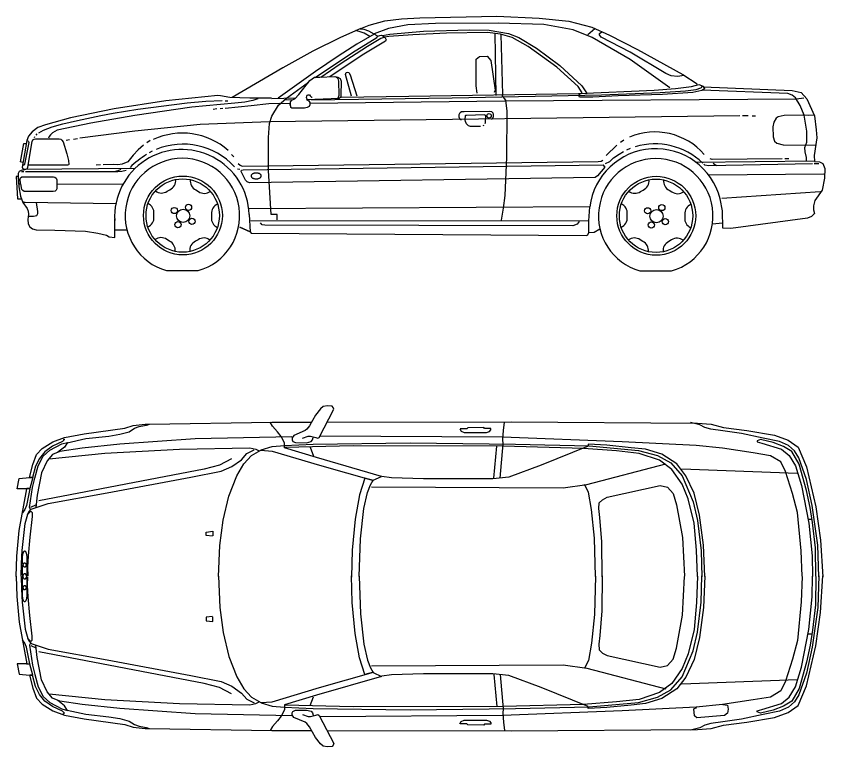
# Model space of a CAD drawing. Header units: millimetres. Extents: x 116290 to 180258, y 22146 to 121276.
# Drawn here: x 148917 to 153320, y 31571 to 35548 of the extents above; entities that cross this region are included whole.
import ezdxf

# ---------------------------------------------------------------- set-up
doc = ezdxf.new("R2010")
doc.units = ezdxf.units.MM

# ---------------------------------------------------------------- blocks, each defined once
blk = doc.blocks.new('A$C25803E90')
for p, q in [((1600.3, 1631.2), (1619.8, 1583.1)), ((2601.6, 1463.1), (2617.7, 1636.8)), ((3624.3, 1513.3), (4252.8, 1489.5)), ((79.3, 1304.2), (107.7, 1317)), ((4312.5, 1240), (4333.7, 1240)), ((4312.5, 615.9), (4333.7, 615.9)), ((79.3, 551.7), (107.7, 538.9)), ((2601.6, 392.8), (2617.7, 219)), ((3624.3, 342.5), (4252.8, 366.4)), ((1600.3, 224.7), (1619.8, 272.7))]:
    blk.add_line(p, q)
for points in [[(1558.2, 1679.7), (1590.1, 1691), (1603, 1690.6), (1632, 1683), (1642.5, 1680.1), (1650.2, 1684.6), (1728.8, 1838.1), (1726.4, 1847.4), (1721.2, 1853.9), (1695.4, 1855.9), (1672, 1852.2), (1656.2, 1840.2), (1630, 1805.1), (1597.8, 1747.4), (1583.3, 1728.5), (1574.4, 1722.1), (1511.1, 1695.5), (1503.4, 1682.2), (1503.4, 1671.3), (1506.6, 1662.8), (1520.7, 1657.2), (1580.4, 1655.6), (1606.2, 1662), (1614.3, 1671.7), (1617.5, 1684.2)], [(0, 927.5), (3.6, 1038.2), (17.1, 1176.9), (58.9, 1404.9), (5, 1404.9), (16.3, 1460.9), (73.4, 1466.5), (90.3, 1537.1), (110.4, 1590.9), (141.8, 1623.4), (199, 1660.4), (264, 1683.9), (369.4, 1703), (591.7, 1734.4), (637.7, 1748.9), (702.7, 1755.7), (725.1, 1755.7), (1392.8, 1766.9), (1608.8, 1767.1)], [(1867.9, 926.5), (1874.6, 1132.3), (1893.6, 1296.7), (1912.6, 1384), (1929.4, 1425.3), (1944, 1451.1), (1989.8, 1472.3), (1636.2, 1575.2), (1461.2, 1628), (1461.2, 1639.4), (1461.9, 1654.6), (1443.7, 1688.9), (1422.3, 1714.7), (1395.7, 1745.9), (1382.8, 1767.2)], [(1692.5, 1767.3), (2694.8, 1768.6), (3709.2, 1761.6), (3783.5, 1757), (3850.9, 1738.4), (3978.6, 1722.2), (4129.6, 1696.6), (4204, 1668.8), (4257.4, 1631.6), (4303.8, 1524.8), (4354.4, 1306.6), (4379.9, 1125.5), (4391.5, 925.9)], [(2634.7, 1463.1), (2652.5, 1649.6), (2649.1, 1673.3), (2654.2, 1721.6), (2658.4, 1766.5)], [(4370, 925.3), (4365.4, 1097.8), (4335.2, 1314.1), (4303.4, 1454.8), (4261, 1572.8), (4238.3, 1610.6), (4205, 1640.9), (4156.6, 1662.1), (4067.3, 1680.2), (3949.2, 1705.9), (3847.8, 1719.6), (3782.7, 1728.6), (3749.4, 1737.7), (3722.2, 1752.8), (3672.2, 1764.9)], [(278.4, 1655.6), (379.6, 1678.5), (503.8, 1691.8), (565.1, 1702.2), (614.6, 1715.5), (644.2, 1734.7), (670, 1744.3), (718.8, 1752.4)], [(2416.7, 1730.9), (2423.5, 1718.8), (2439.9, 1711.6), (2465.6, 1710.6), (2561.6, 1710.9), (2576.6, 1715.6), (2585.5, 1725.5), (2585.5, 1732.7), (2550.5, 1732.3), (2546.6, 1737.7), (2458.8, 1737), (2453.5, 1730.5), (2417.1, 1731.2)], [(255.5, 1676.9), (262.4, 1672.1), (252.6, 1661.3), (197.8, 1636.8), (156.7, 1606.5), (126.3, 1570.3), (105.8, 1528.3), (88.1, 1465.6), (73.5, 1466.6), (90.1, 1466.6), (74.4, 1406), (58.8, 1406), (74.4, 1405), (55.8, 1313), (48, 1292.5), (35.3, 1272.9)], [(1501.7, 1687.8), (974.4, 1677.1), (564.9, 1647.7), (358.8, 1626.3), (238.3, 1607.6), (198.7, 1591.8), (168.4, 1556.6), (138.1, 1492.1), (114.6, 1369.8), (106.7, 1303.3)], [(4279.2, 928.3), (4274.6, 1067.5), (4254.9, 1276.3), (4227.7, 1379.2), (4188.3, 1498.7), (4164.1, 1551.6), (4106.6, 1584.9), (4012.8, 1600), (3846.3, 1625.8), (3702.5, 1639.4), (3299.5, 1660.6), (2648.6, 1684.8), (1654.8, 1691.9)], [(78.4, 1292.5), (72.5, 1302.3), (88.1, 1411.8), (100.9, 1462.7), (119.5, 1529.2), (147.8, 1582.1), (184.1, 1615.3), (248.7, 1649.6), (279, 1657.4), (262.4, 1631.9), (226.1, 1603.6)], [(1334, 1615.8), (1394.2, 1634.8), (1460.4, 1639.4), (1618, 1647), (2145.1, 1655.4), (2719.7, 1646.7), (3120.5, 1637.8), (3389.1, 1613.8), (3492.8, 1586.4), (3564, 1545.7), (3627, 1474.6), (3686.5, 1334.2), (3710.1, 1231.9), (3729.8, 1067.6), (3733.7, 924.9)], [(3709.1, 926.8), (3705.2, 1069.8), (3690.9, 1216.6), (3659.7, 1349.2), (3627.2, 1429.8), (3570, 1510.4), (3503.7, 1559.7), (3393.1, 1597.4), (3269.6, 1611.7), (3088.9, 1624.7), (2651.3, 1636.4), (1834.4, 1639), (1463.8, 1629.9)], [(3750.4, 926.9), (3742.6, 1098.1), (3720.9, 1261.4), (3691.4, 1380.5), (3647.1, 1475.9), (3597.9, 1539.9), (3516.1, 1593), (3426.1, 1619.6), (3349.3, 1628.4), (3216.4, 1641.2), (3115, 1648.1), (3114, 1636.3), (2858.4, 1533.3), (2682.6, 1468.1), (2595.6, 1459), (2218.7, 1459), (2043.1, 1464.9), (1991.1, 1472)], [(4354.8, 928.3), (4353.3, 1082.7), (4336.7, 1220.3), (4323.1, 1302), (4303.4, 1395.8), (4264, 1538), (4223.2, 1607.6), (4177.8, 1634.8), (4121.7, 1656), (4052.1, 1672.7), (4035.5, 1665.1), (4035.5, 1660.6), (4059.7, 1653), (4167.2, 1619.7), (4209.5, 1586.4), (4244.3, 1528.9), (4276.1, 1423), (4317, 1217.3), (4333.7, 1038.8), (4336.7, 926.8)], [(61.7, 1262.2), (68.6, 1279.8), (81.3, 1293.5), (173.3, 1324.8), (495.3, 1382.5), (951.8, 1468.2), (1116.6, 1500.5), (1174.7, 1525.3), (1226.1, 1562.9), (1256.3, 1596.3), (1296.1, 1616.7)], [(178.8, 1567), (483.2, 1598.6), (889.6, 1619.7), (1272.3, 1626.8), (1304.2, 1619.9), (1322.3, 1611.3)], [(1102.4, 927.1), (1109.6, 1096.6), (1127.2, 1234.1), (1158.4, 1364.4), (1200.8, 1475.5), (1240, 1540.3), (1280.8, 1585.9), (1332.6, 1614.2), (1393.7, 1610.3), (1651.6, 1533.6), (1945, 1448.9), (1899.2, 1462.8), (1868.7, 1371.7), (1845.5, 1239.7), (1829.8, 1069.7), (1826.5, 924.3)], [(1172.3, 1567.2), (1107.7, 1532.8), (1023.7, 1511.3), (122.5, 1338.4)], [(1935.4, 1415.2), (2979.3, 1409.3), (3107.1, 1428.2), (3536.8, 1539.6)], [(3155.2, 926.8), (3148.7, 1136.1), (3133.1, 1292), (3116.2, 1385.6), (3095.4, 1427.2)], [(3191.6, 925.5), (3189, 1115.3), (3177.3, 1249.1), (3172.1, 1297.2), (3174.7, 1328.4), (3192.9, 1345.3), (3218.9, 1358.3), (3506.3, 1422), (3546.6, 1412.9), (3577.8, 1379.1), (3596, 1318), (3628.5, 1140), (3638.9, 928.1)], [(26.5, 928.6), (28.4, 998.1), (32.4, 1068.5), (49, 1215.2), (62.7, 1266.1), (80.3, 1282.7), (87.2, 1274.9), (87.2, 1253.4), (74.4, 1140.9), (64.7, 1040.1), (61.7, 978.5), (62.7, 930.6)], [(1069.6, 1147), (1035.2, 1151), (1034.4, 1169.3), (1070.4, 1174.1), (1070.4, 1147.8)], [(0, 928.4), (3.6, 817.7), (17.1, 679), (58.9, 451), (5, 451), (16.3, 395), (73.4, 389.4), (90.3, 318.8), (110.4, 265), (141.8, 232.5), (199, 195.5), (264, 172), (369.4, 152.9), (591.7, 121.5), (637.7, 107), (702.7, 100.2), (725.1, 100.2), (1392.8, 89), (1608.8, 88.7)], [(26.5, 927.3), (28.4, 857.8), (32.4, 787.4), (49, 640.7), (62.7, 589.8), (80.3, 573.2), (87.2, 581), (87.2, 602.5), (74.4, 715), (64.7, 815.8), (61.7, 877.4), (62.7, 925.3)], [(1102.4, 928.8), (1109.6, 759.3), (1127.2, 621.8), (1158.4, 491.5), (1200.8, 380.3), (1240, 315.6), (1280.8, 270), (1332.6, 241.6), (1393.7, 245.6), (1651.6, 322.3), (1945, 407), (1899.2, 393.1), (1868.7, 484.2), (1845.5, 616.2), (1829.8, 786.2), (1826.5, 931.6)], [(1334, 240.1), (1394.2, 221), (1460.4, 216.5), (1618, 208.9), (2145.1, 200.5), (2719.7, 209.2), (3120.5, 218.1), (3389.1, 242.1), (3492.8, 269.5), (3564, 310.1), (3627, 381.3), (3686.5, 521.7), (3710.1, 624), (3729.8, 788.3), (3733.7, 931)], [(1867.9, 929.4), (1874.6, 723.6), (1893.6, 559.2), (1912.6, 471.9), (1929.4, 430.5), (1944, 404.8), (1989.8, 383.6), (1636.2, 280.7), (1461.2, 227.9), (1461.2, 216.5), (1461.9, 201.3), (1443.7, 167), (1422.3, 141.2), (1395.7, 110), (1382.8, 88.7)], [(3709.1, 929.1), (3705.2, 786.1), (3690.9, 639.3), (3659.7, 506.7), (3627.2, 426.1), (3570, 345.5), (3503.7, 296.1), (3393.1, 258.4), (3269.6, 244.2), (3088.9, 231.2), (2651.3, 219.5), (1834.4, 216.9), (1463.8, 226)], [(4279.2, 927.5), (4274.6, 788.4), (4254.9, 579.6), (4227.7, 476.7), (4188.3, 357.2), (4164.1, 304.3), (4106.6, 271), (4012.8, 255.8), (3846.3, 230.1), (3702.5, 216.5), (3299.5, 195.3), (2648.6, 171.1), (1654.8, 164)], [(1692.5, 88.6), (2694.8, 87.3), (3709.2, 94.3), (3783.5, 98.9), (3850.9, 117.5), (3978.6, 133.7), (4129.6, 159.3), (4204, 187.1), (4257.4, 224.3), (4303.8, 331.1), (4354.4, 549.3), (4379.9, 730.4), (4391.5, 930)], [(3750.4, 929), (3742.6, 757.8), (3720.9, 594.5), (3691.4, 475.4), (3647.1, 380), (3597.9, 316), (3516.1, 262.9), (3426.1, 236.3), (3349.3, 227.4), (3216.4, 214.7), (3115, 207.8), (3114, 219.6), (2858.4, 322.6), (2682.6, 387.8), (2595.6, 396.8), (2218.7, 396.8), (2043.1, 391), (1991.1, 383.9)], [(3155.2, 929.1), (3148.7, 719.8), (3133.1, 563.9), (3116.2, 470.3), (3095.4, 428.7)], [(3191.6, 930.4), (3189, 740.6), (3177.3, 606.8), (3172.1, 558.7), (3174.7, 527.5), (3192.9, 510.6), (3218.9, 497.6), (3506.3, 433.9), (3546.6, 443), (3577.8, 476.8), (3596, 537.9), (3628.5, 715.9), (3638.9, 927.8)], [(4370, 930.6), (4365.4, 758.1), (4335.2, 541.8), (4303.4, 401.1), (4261, 283.1), (4238.3, 245.3), (4205, 215), (4156.6, 193.8), (4067.3, 175.7), (3949.2, 149.9), (3847.8, 136.3), (3782.7, 127.3), (3749.4, 118.2), (3722.2, 103), (3672.2, 90.9)], [(4354.8, 927.5), (4353.3, 773.2), (4336.7, 635.6), (4323.1, 553.9), (4303.4, 460.1), (4264, 317.9), (4223.2, 248.3), (4177.8, 221), (4121.7, 199.9), (4052.1, 183.2), (4035.5, 190.8), (4035.5, 195.3), (4059.7, 202.9), (4167.2, 236.2), (4209.5, 269.5), (4244.3, 326.9), (4276.1, 432.8), (4317, 638.6), (4333.7, 817.1), (4336.7, 929.1)], [(1069.6, 708.9), (1035.2, 704.9), (1034.4, 686.5), (1070.4, 681.7), (1070.4, 708.1)], [(255.5, 178.9), (262.4, 183.8), (252.6, 194.6), (197.8, 219.1), (156.7, 249.4), (126.3, 285.6), (105.8, 327.6), (88.1, 390.2), (73.5, 389.3), (90.1, 389.3), (74.4, 449.9), (58.8, 449.9), (74.4, 450.9), (55.8, 542.8), (48, 563.4), (35.3, 583)], [(61.7, 593.7), (68.6, 576.1), (81.3, 562.4), (173.3, 531.1), (495.3, 473.4), (951.8, 387.7), (1116.6, 355.4), (1174.7, 330.6), (1226.1, 292.9), (1256.3, 259.6), (1296.1, 239.1)], [(78.4, 563.4), (72.5, 553.6), (88.1, 444), (100.9, 393.2), (119.5, 326.7), (147.8, 273.8), (184.1, 240.6), (248.7, 206.3), (279, 198.5), (262.4, 223.9), (226.1, 252.3)], [(1501.7, 168), (974.4, 178.7), (564.9, 208.2), (358.8, 229.6), (238.3, 248.3), (198.7, 264.1), (168.4, 299.3), (138.1, 363.8), (114.6, 486.1), (106.7, 552.6)], [(1172.3, 288.6), (1107.7, 323.1), (1023.7, 344.6), (122.5, 517.5)], [(1935.4, 440.7), (2979.3, 446.6), (3107.1, 427.7), (3536.8, 316.3)], [(2634.7, 392.8), (2652.5, 206.3), (2649.1, 182.6), (2654.2, 134.3), (2658.4, 89.4)], [(178.8, 288.9), (483.2, 257.3), (889.6, 236.2), (1272.3, 229.1), (1304.2, 236), (1322.3, 244.6)], [(3848.6, 231.2), (3872.5, 226.5), (3877.3, 205.8), (3874.1, 183.5), (3856.6, 170.8), (3707, 158.1), (3694.3, 169.2), (3689.5, 207.4), (3705.4, 213.7)], [(278.4, 200.3), (379.6, 177.4), (503.8, 164.1), (565.1, 153.7), (614.6, 140.4), (644.2, 121.2), (670, 111.6), (718.8, 103.5)], [(1558.2, 176.2), (1590.1, 164.9), (1603, 165.3), (1632, 172.9), (1642.5, 175.8), (1650.2, 171.3), (1728.8, 17.7), (1726.4, 8.5), (1721.2, 2), (1695.4, 0), (1672, 3.6), (1656.2, 15.7), (1630, 50.8), (1597.8, 108.4), (1583.3, 127.4), (1574.4, 133.8), (1511.1, 160.4), (1503.4, 173.7), (1503.4, 184.6), (1506.6, 193.1), (1520.7, 198.7), (1580.4, 200.3), (1606.2, 193.9), (1614.3, 184.2), (1617.5, 171.7)], [(2416.7, 125), (2423.5, 137.1), (2439.9, 144.3), (2465.6, 145.3), (2561.6, 145), (2576.6, 140.3), (2585.5, 130.3), (2585.5, 123.2), (2550.5, 123.6), (2546.6, 118.2), (2458.8, 118.9), (2453.5, 125.4), (2417.1, 124.6)]]:
    blk.add_lwpolyline(points)
for points in [[(46.2, 1066.2, -0.157943), (48.6, 1065.4, -0.089863), (50.9, 1062.8, -0.04893), (53.1, 1058.7, -0.030507), (54.9, 1053.2, -0.021648), (56.5, 1046.5, -0.017064), (57.6, 1038.8, -0.014682), (58.3, 1030.5, -0.013651), (58.6, 1021.8, -0.013651), (58.4, 1013.2, -0.014682), (57.7, 1004.8, -0.017064), (56.6, 997.2, -0.021648), (55.1, 990.4, -0.030507), (53.3, 984.9, -0.04893), (51.2, 980.8, -0.089863), (48.9, 978.2, -0.157943), (46.5, 977.4, -0.157943), (44.1, 978.2, -0.089863), (41.8, 980.8, -0.04893), (39.7, 984.9, -0.030507), (37.9, 990.4, -0.021648), (36.3, 997.1, -0.017064), (35.2, 1004.8, -0.014682), (34.4, 1013.1, -0.013651), (34.2, 1021.8, -0.013651), (34.4, 1030.4, -0.014682), (35.1, 1038.8, -0.017064), (36.2, 1046.4, -0.021648), (37.7, 1053.2, -0.030507), (39.5, 1058.7, -0.04893), (41.6, 1062.8, -0.089863), (43.9, 1065.3, -0.157943)], [(46, 1001.5, -0.1542), (48.4, 1000.6, -0.089935), (50.8, 998.1, -0.049765), (53, 994, -0.031256), (55, 988.5, -0.022257), (56.6, 981.8, -0.017575), (57.8, 974.1, -0.015137), (58.6, 965.7, -0.014079), (58.9, 957, -0.014079), (58.7, 948.3, -0.015137), (58, 940, -0.017575), (56.9, 932.3, -0.022257), (55.4, 925.5, -0.031256), (53.5, 920, -0.049765), (51.3, 915.8, -0.089935), (49, 913.3, -0.1542), (46.5, 912.4, -0.1542), (44.1, 913.2, -0.089935), (41.7, 915.8, -0.049765), (39.5, 919.9, -0.031256), (37.5, 925.4, -0.022257), (35.9, 932.1, -0.017575), (34.7, 939.8, -0.015137), (33.9, 948.2, -0.014079), (33.6, 956.9, -0.014079), (33.8, 965.6, -0.015137), (34.5, 973.9, -0.017575), (35.6, 981.6, -0.022257), (37.1, 988.4, -0.031256), (39, 993.9, -0.049765), (41.2, 998.1, -0.089935), (43.5, 1000.6, -0.1542)], [(46, 854.4, -0.1542), (43.5, 855.3, -0.089935), (41.2, 857.8, -0.049765), (39, 861.9, -0.031256), (37.1, 867.5, -0.022257), (35.6, 874.3, -0.017575), (34.5, 882, -0.015137), (33.8, 890.3, -0.014079), (33.6, 899, -0.014079), (33.9, 907.7, -0.015137), (34.7, 916.1, -0.017575), (35.9, 923.7, -0.022257), (37.5, 930.5, -0.031256), (39.5, 936, -0.049765), (41.7, 940.1, -0.089935), (44.1, 942.6, -0.1542), (46.5, 943.5, -0.1542), (49, 942.6, -0.089935), (51.3, 940.1, -0.049765), (53.5, 935.9, -0.031256), (55.4, 930.4, -0.022257), (56.9, 923.6, -0.017575), (58, 915.9, -0.015137), (58.7, 907.5, -0.014079), (58.9, 898.9, -0.014079), (58.6, 890.2, -0.015137), (57.8, 881.8, -0.017575), (56.6, 874.1, -0.022257), (55, 867.4, -0.031256), (53, 861.9, -0.049765), (50.8, 857.7, -0.089935), (48.4, 855.2, -0.1542)], [(46.2, 789.7, -0.157943), (43.9, 790.5, -0.089863), (41.6, 793.1, -0.04893), (39.5, 797.2, -0.030507), (37.7, 802.7, -0.021648), (36.2, 809.4, -0.017064), (35.1, 817.1, -0.014682), (34.4, 825.5, -0.013651), (34.2, 834.1, -0.013651), (34.4, 842.8, -0.014682), (35.2, 851.1, -0.017064), (36.3, 858.8, -0.021648), (37.9, 865.5, -0.030507), (39.7, 871, -0.04893), (41.8, 875.1, -0.089863), (44.1, 877.6, -0.157943), (46.5, 878.5, -0.157943), (48.9, 877.6, -0.089863), (51.2, 875.1, -0.04893), (53.3, 871, -0.030507), (55.1, 865.5, -0.021648), (56.6, 858.7, -0.017064), (57.7, 851, -0.014682), (58.4, 842.7, -0.013651), (58.6, 834, -0.013651), (58.3, 825.4, -0.014682), (57.6, 817.1, -0.017064), (56.5, 809.4, -0.021648), (54.9, 802.7, -0.030507), (53.1, 797.1, -0.04893), (50.9, 793, -0.089863), (48.6, 790.5, -0.157943)]]:
    blk.add_lwpolyline(points, format="xyb", close=True)
blk = doc.blocks.new('A$C37102055')
for p, q in [((2605.8, 1293.2), (2611.6, 955.2)), ((2639.5, 1286.7), (2647.7, 960.1)), ((3150, 1318), (3112.6, 1285.6)), ((1137.1, 926.6), (1152.7, 925.7)), ((1391.9, 939), (1522.3, 942.3)), ((1463.8, 932.8), (1504.2, 931.9)), ((1093.5, 882.1), (1072.6, 879.6)), ((1125.7, 884.2), (1111.3, 882.4)), ((3986.1, 843.8), (3955.7, 844.6)), ((4025.1, 843), (4006.8, 842.2)), ((2547, 792.5), (2540.5, 790.2)), ((99, 725.9), (102.5, 732.2)), ((109, 738.4), (113.7, 745.7)), ((273, 712.4), (290.2, 715.2)), ((311.5, 717.7), (333.2, 720.6)), ((728.9, 709.3), (712, 697.5)), ((3291.1, 701.2), (3308.3, 712.9)), ((3212.8, 629.1), (3271.2, 684.4)), ((3325.5, 659), (3344.4, 667.9)), ((740.1, 651.5), (724.4, 642.7)), ((1173.1, 634.7), (1185.9, 621.2)), ((458.3, 576.8), (436, 576.5)), ((4349.1, 598.4), (3699.6, 590.4)), ((4207.9, 610.4), (4184.7, 610.4)), ((4370.7, 583.2), (4345.9, 583.2)), ((41.5, 539.6), (29.2, 539.3)), ((49.7, 554.2), (648.3, 559.2)), ((1205.1, 556.7), (1217.4, 553.3)), ((3771.4, 522.6), (4397, 529)), ((221, 473.5), (580.7, 471.8)), ((821.9, 433.5), (837.1, 442.2)), ((978.4, 441.1), (993.4, 432.3)), ((3399.2, 431.9), (3414.4, 440.6)), ((3555.7, 439.5), (3570.7, 430.7)), ((3843.2, 395.7), (4378.6, 431.6)), ((750.2, 294.3), (750.4, 311.7)), ((1063.1, 309.4), (1063, 291.9)), ((3327.6, 292.7), (3327.7, 310.1)), ((1277.6, 274.7), (3118.7, 272.7)), ((3640.5, 307.8), (3640.3, 290.3)), ((601.6, 222.8), (538.1, 222.8)), ((3847.1, 259.8), (3789.2, 254)), ((835, 162.5), (820, 171.4)), ((991.5, 170.1), (976.3, 161.5)), ((3412.3, 160.9), (3397.3, 169.8)), ((3568.8, 168.5), (3553.6, 159.9)), ((819.3, 1.6), (991.4, 1.6)), ((3396.6, 0), (3568.7, 0))]:
    blk.add_line(p, q)
for points in [[(1875.9, 1319), (1921.3, 1337.1), (2008.3, 1361.8), (2098.8, 1372.4), (2198.3, 1377.9), (2616.4, 1386.9), (2848.4, 1375.9), (3009.5, 1360), (3134.1, 1326.5), (3229.9, 1282.9), (3382.7, 1205.9), (3629.9, 1069.1), (3709, 1018.2)], [(3559.1, 996.6), (3343.9, 1150.2), (3136.9, 1270.5), (3032.8, 1311.9), (2873.2, 1341.2), (2625.1, 1349.4), (2283.1, 1347.8), (2132.6, 1339.6), (2026.8, 1320.7), (1949.7, 1291.2)], [(1875.9, 1319), (1765.9, 1271.6), (1615.8, 1195.8), (1451.9, 1105.5), (1177, 943.5)], [(1948.7, 1289.1), (1855.5, 1235.2), (1753.5, 1168.9), (1629.7, 1085.1), (1427, 939.9)], [(1627.5, 1053), (1830.7, 1189.3), (1964, 1271.6), (1968.4, 1277.4), (1980.8, 1282.5), (1988.8, 1283.3), (1995.4, 1281.1), (2004.1, 1273.8), (2008.5, 1268.7), (2015, 1257.8), (2011.4, 1250.5), (2001.9, 1246.1), (1884.6, 1174), (1708.4, 1057.4)], [(1926.2, 1276.7), (1895.6, 1294.2), (1867.9, 1303.7), (1848.2, 1308.8)], [(1873.7, 1318.2), (1893.4, 1316.1), (1918.9, 1306.5), (1947.3, 1291.3), (1963.3, 1281.1), (1969.3, 1277.1)], [(1994.8, 1282.2), (2034.1, 1288.7), (2217.9, 1305.1), (2467.2, 1312.5), (2576.3, 1310), (2681.3, 1292.8), (2736.7, 1271.1), (2833.4, 1212), (2959.8, 1118.5), (3080.3, 1007.7), (3109, 965)], [(3082, 969.1), (3060.6, 1003.6), (2944.2, 1108.6), (2787.5, 1221), (2701.4, 1271.1), (2636.6, 1288.3), (2566.1, 1297.3), (2343.8, 1294.9), (2159.6, 1285), (2029.2, 1276.8), (2005.4, 1271.9)], [(3636.9, 1064.3), (3600.5, 1059.3), (3567.2, 1062.3), (3537.9, 1074.4), (3342.9, 1190.6), (3185.4, 1273.5), (3176.3, 1285.6), (3176.3, 1292.7), (3189.4, 1301.8)], [(1658.1, 1055.2), (1763.7, 1128), (1913.8, 1224.2), (1985.9, 1268), (2005.5, 1272)], [(2509.7, 968), (2504.1, 1008.5), (2504.1, 1153.5), (2522.3, 1167.5), (2564.1, 1168.9), (2585, 1145.2), (2608.7, 984.8), (2603.1, 970.8)], [(1492.5, 899.9), (1494, 921), (1503.4, 931.9), (1518, 937.7), (1539.1, 960.3), (1598.7, 1035.9), (1624.9, 1054.1), (1653.9, 1054.8), (1731.7, 1057.7), (1750.6, 1055.5), (1763.7, 1047.5), (1768.8, 1033), (1768.1, 955.2), (1767.4, 945.7), (1759.4, 939.2), (1582.7, 931.9)], [(1826, 950.7), (1793.2, 1069.2), (1796.9, 1080.1), (1804.9, 1083), (1812.1, 1080.1), (1818.7, 1067), (1855, 953.6)], [(1421.9, 278.6), (1421.6, 306.6), (1389.2, 307.4), (1374.5, 546), (1373.4, 726.1), (1379.6, 803.4), (1391.9, 843.5), (1428, 902.2), (1472.2, 940.3), (1591.8, 1026.8)], [(1751.1, 937.5), (1758.3, 957.1), (1756.9, 1032.8), (1752.5, 1047.3), (1739.4, 1056.8)], [(1769, 945.7), (2137.2, 950.8), (3061.9, 965.6), (3473.2, 983.5), (3590.4, 992.6), (3677.3, 1003.7), (3716.7, 1015.8), (3739.9, 1005.7)], [(1607.5, 930.9), (2373.9, 942.4), (3186.9, 958.6), (3506.7, 971.6), (3644.5, 981.3), (3703.2, 987.3), (3728.7, 997), (3734.7, 1000.7), (3732.5, 1007.9), (3742.9, 1004.5), (3747.3, 991.4), (3733.4, 981.9), (3683.9, 971.5), (3519.1, 961.1), (3278.8, 952.4), (3140.9, 946.3), (3067.8, 946.9), (3065.2, 949.9), (3065.2, 956.7), (3067.8, 961.5), (3076, 965.2)], [(4303.8, 598.6), (4303.8, 617.3), (4296.4, 648.4), (4294.9, 672.2), (4305.2, 700.2), (4304.6, 760.1), (4290.9, 847.8), (4268.5, 901.3), (4243.8, 942.8), (4226.2, 956.4), (4202.3, 965.2), (3734.7, 983.5)], [(3741.4, 1001.5), (4225.1, 982.7), (4274.4, 971.1), (4304.8, 936.3), (4346.8, 845.1), (4356.9, 768.3), (4359.5, 724.2), (4345.3, 629.2), (4346.8, 595.9), (4374.3, 594.4), (4393.1, 585.8), (4403.3, 558.2), (4401.8, 504.6), (4388.8, 439.4), (4349.7, 382.9), (4341, 354), (4342.4, 332.2), (4346.8, 312), (4330.9, 296), (4309.1, 287.3), (3890.6, 230.8), (3847.1, 233.7), (3845.7, 326.4), (3832.8, 393.3)], [(1163.8, 945.4), (1162.9, 944.8), (1112.7, 953.4), (1098.9, 955.2), (815.8, 925.4), (533.5, 883), (295.3, 833.2), (160.5, 795.9), (118.5, 780.2), (86.9, 757.7), (66.5, 732.9), (58.4, 709.7), (33.5, 564.7), (34.4, 558.8), (38.5, 554.7), (51.7, 554.7), (57.6, 556.6), (61.4, 560), (63, 564.4), (86.5, 705.2), (91.5, 713), (98.4, 717.4), (105.6, 718.7), (233.5, 719.9), (242.9, 717.1), (249.5, 711.8), (256.1, 703.6), (276.7, 638.4), (285.2, 601.4), (286.5, 579.5), (284.3, 577.3), (279.3, 575.1), (77.1, 575.7), (71.4, 576.6), (68, 579.1), (65.5, 582)], [(123.5, 751.6), (148.1, 765.6), (196.6, 785), (254.5, 801.7), (334.2, 819.5), (460.2, 846.2), (528.1, 859), (661.9, 880), (931, 915.5), (1033.6, 924.1), (1121.6, 927.5)], [(1316.5, 937.8), (1289.1, 927.5), (1244.7, 919), (1190.9, 913), (956.7, 890.7), (646.4, 847.1), (406.7, 805.3), (223.8, 766.8), (197.3, 752.2), (186.2, 741.1), (179.3, 732.6), (175.9, 722.3)], [(1579.2, 933.1), (1587.8, 930.3), (1593, 925.7), (1598.5, 916.5), (1599.4, 904.5), (1594.8, 895), (1584.4, 889.2), (1570.6, 886.7), (1501.5, 886.7), (1495.3, 890.1), (1493.1, 910.6), (1432.9, 911.6), (1375.5, 910.6), (1278.7, 899.3), (1138.6, 885.2)], [(1390.2, 939.7), (1271.9, 939.7), (1163.6, 944.8)], [(1586.3, 931.9), (1582.9, 938.3), (1581.1, 944.3), (1582.2, 952.2), (1584.8, 956.2), (1589.3, 959.3), (1592.8, 959.6), (1596.6, 958.2), (1600.5, 953.4), (1604.7, 949.1), (1608.6, 946.4), (1611.4, 945.6)], [(1599.6, 912.5), (2660.9, 926.9), (4248.5, 937.2), (4288.8, 943.3)], [(2645, 955.5), (2664.5, 929), (2671.5, 869), (2670.1, 619.3), (2661.7, 410.1), (2652, 341.7), (2640.8, 276.1)], [(3940.6, 843.8), (1380.3, 810.9), (1001.6, 797), (646.3, 760.2), (346.8, 723.4)], [(2425.2, 820.9), (2417.5, 824.1), (2411.8, 837.5), (2412.5, 852.2), (2417, 862.9), (2425, 868.1), (2439.6, 868.1), (2579.9, 870.4), (2589.1, 867.4), (2595.3, 861.2), (2596.6, 851.7), (2597.1, 838.8), (2594.3, 830.8), (2588.1, 824.9)], [(2527.6, 787.1), (2502.4, 785.6), (2474.3, 787.1), (2462.9, 790.4), (2452, 800.3), (2446.5, 812.8), (2445.7, 823.2), (2446.2, 845.4), (2447.7, 847.3), (2452, 848.1), (2550.7, 850.8)], [(2550, 850.6), (2553.7, 849.8), (2555, 845.4), (2554.5, 805.6), (2552, 800.6)], [(4344.3, 847.8), (4312.4, 845.4), (4280.5, 847.8), (4182.3, 846.2), (4149.6, 839), (4138.5, 831.9), (4124.9, 810.3), (4120.9, 784), (4121.7, 729.7), (4129.7, 706.5), (4142.4, 696.2), (4176, 685.8), (4355.5, 685)], [(58.6, 709.6), (64.2, 708), (67.7, 703.9), (68.3, 698.9), (45.7, 581), (43.2, 576.6), (36, 575.4)], [(37, 590.1), (23.8, 594.2), (42, 694.2), (54.5, 693.9)], [(694, 685.2), (663.9, 659.6), (637.8, 630), (608.3, 593.8), (577.1, 582), (553.4, 577.7), (528.2, 578.6), (474.1, 576.8)], [(3209, 585.8), (3233.1, 596.4), (3252.3, 615), (3283.9, 636.6), (3306.9, 650.7)], [(1209.2, 584.5), (1220.2, 575), (1230.4, 571.2), (3169.9, 596.4), (3185.3, 598.1), (3195, 602.9)], [(3195, 576.8), (3204.6, 565.5), (3166.1, 518.1), (3152.7, 509.5), (1270.9, 478.8), (1257.3, 484.5), (1248.6, 495.1), (1225.1, 540.5), (1227.4, 548.5), (1236.8, 551.1), (3195.6, 576.8)], [(4335.6, 582.4), (3770.6, 572.1), (3749.9, 576.1), (3744.3, 581.6)], [(4171.2, 609.6), (3789, 606.4), (3779.4, 611.2)], [(3817.7, 572.9), (3801.7, 579.2), (3794.5, 585.6)], [(43.8, 553.6), (39.8, 549.5), (27.5, 546.8), (16.9, 540.7), (11.5, 530.4), (10.8, 514.1), (13.8, 457.5), (24.1, 407.7), (36.7, 372.6), (59.2, 339.9), (65.6, 324.6), (67, 309.9), (64.3, 279.2), (66, 256.4), (73.8, 241), (88.1, 229.1), (108.6, 223.7), (211.2, 221.6), (376.9, 216.9), (444.1, 206.1), (492.3, 194.6), (506.5, 185.7), (537.7, 182.3), (536.4, 283.5)], [(598.2, 547.6), (575.3, 541.8), (553.9, 539.6), (50.3, 539.6)], [(570.6, 557), (565.6, 550.4), (553.5, 544.2), (534, 539.3)], [(10.6, 513.5), (0, 513.8), (7.4, 392.9), (28.7, 392.6)], [(13.4, 473.7), (24.2, 473.7), (21, 501.2), (23.5, 507.4), (30.9, 512.1), (37.1, 512.8), (203.7, 512.3), (210.8, 510.6), (218.5, 504.9), (221, 496), (221.2, 446.3), (217.8, 439.4), (212.1, 434.2), (202.2, 433.2), (43.3, 433.2), (36.3, 437.2), (30.4, 443.8), (24.7, 473.7)], [(35.1, 378.3), (42.9, 375.3), (49.4, 375), (542.4, 367.2)], [(66.8, 297.7), (94, 297.7), (112.3, 302.5), (118.4, 313.3), (118.4, 324.2), (110.2, 373.1)], [(3117.8, 210), (3118.2, 272.4), (3123.3, 348.4), (1266.6, 338.3)], [(1268.6, 307.8), (1274.3, 212.2), (1218.3, 237.9), (1274.3, 212.9), (1280.4, 206.2), (3104.7, 192.9), (3112.6, 196.1), (3117.8, 209.6), (3147.2, 210.4), (3177.6, 229.2)], [(3066.2, 268.5), (3054, 255.5), (3031.9, 245.3), (1354.4, 248.7), (1339.7, 251.9), (1330, 261.3)]]:
    blk.add_lwpolyline(points)
blk.add_lwpolyline([(1334.5, 517.8, 0.084192), (1333.9, 520.9, 0.073325), (1332.3, 523.8, 0.059099), (1329.7, 526.5, 0.047074), (1326.2, 528.8, 0.038544), (1321.9, 530.6, 0.033004), (1317.1, 532, 0.029729), (1311.9, 532.8, 0.028212), (1306.5, 533, 0.028212), (1301.2, 532.6, 0.029729), (1296, 531.6, 0.033004), (1291.2, 530, 0.038544), (1287.1, 528, 0.047074), (1283.7, 525.5, 0.059099), (1281.2, 522.7, 0.073325), (1279.7, 519.8, 0.084192), (1279.2, 516.7, 0.084192), (1279.8, 513.6, 0.073325), (1281.5, 510.7, 0.059099), (1284.1, 508, 0.047074), (1287.5, 505.7, 0.038544), (1291.8, 503.8, 0.033004), (1296.6, 502.5, 0.029729), (1301.8, 501.7, 0.028212), (1307.2, 501.5, 0.028212), (1312.6, 501.9, 0.029729), (1317.7, 502.9, 0.033004), (1322.5, 504.5, 0.038544), (1326.6, 506.5, 0.047074), (1330, 509, 0.059099), (1332.5, 511.7, 0.073325), (1334, 514.7, 0.084192)], format="xyb", close=True)
for centre, radius in [((2574.8, 844.6), 12), ((908, 302), 214.7), ((906.7, 301.8), 199.7), ((3485.4, 300.4), 214.7), ((3484, 300.2), 199.7), ((938.4, 346.7), 16.8), ((3515.7, 345.1), 16.8), ((861, 329), 16.8), ((909.2, 300.1), 35.9), ((3438.3, 327.4), 16.8), ((3486.5, 298.5), 35.9), ((881, 252.1), 16.8), ((957.1, 270.3), 16.8), ((3458.3, 250.5), 16.8), ((3534.4, 268.7), 16.8)]:
    blk.add_circle(centre, radius)
for centre, radius, start, end in [((904.6, 373.9), 376.3, 48.4936, 114.8181), ((3478.4, 401.2), 355.3, 40.9696, 113.036), ((902.4, 294.9), 366.4, 2.0158, 183.262), ((908.6, 308.9), 381.3, 42.739, 112.5949), ((3482.3, 303.7), 361.8, 14.3324, 172.9078), ((3478.8, 317.2), 374.5, 46.1451, 106.7297), ((1035.4, 123.8), 604.8, 122.5044, 133.3695), ((905.3, 301.4), 311.9, 286.0113, 253.9879), ((3482.6, 299.8), 311.9, 286.0113, 253.9879), ((814.3, 491.4), 54.3, 294.8192, 6.7123), ((1001.9, 490), 54.3, 172.4314, 244.3245), ((3391.6, 489.8), 54.3, 294.8192, 6.7123), ((3579.2, 488.4), 54.3, 172.4314, 244.3245), ((791.3, 478.4), 54.3, 232.4314, 304.3245), ((1024.7, 476.6), 54.3, 234.8192, 306.7123), ((3368.6, 476.8), 54.3, 232.4314, 304.3245), ((3602, 475), 54.3, 234.8192, 306.7123), ((696.3, 316.6), 54.3, 354.8192, 66.7123), ((1117.3, 313.5), 54.3, 112.4314, 184.3245), ((3273.6, 315), 54.3, 354.8192, 66.7123), ((3694.6, 311.9), 54.3, 112.4314, 184.3245), ((696.1, 290.2), 54.3, 292.4314, 4.3245), ((1117.1, 287), 54.3, 174.8192, 246.7123), ((3273.4, 288.6), 54.3, 292.4314, 4.3245), ((3694.4, 285.4), 54.3, 174.8192, 246.7123), ((788.7, 127), 54.3, 54.8192, 126.7123), ((1022.1, 125.3), 54.3, 52.4314, 124.3245), ((3366, 125.4), 54.3, 54.8192, 126.7123), ((3599.4, 123.7), 54.3, 52.4314, 124.3245), ((811.5, 113.6), 54.3, 352.4314, 64.3245), ((999.1, 112.2), 54.3, 114.8192, 186.7123), ((3388.8, 112), 54.3, 352.4314, 64.3245), ((3576.4, 110.6), 54.3, 114.8192, 186.7123)]:
    blk.add_arc(centre, radius, start, end)

msp = doc.modelspace()

# ---------------------------------------------------------------- block references
for name, p in [('A$C37102055', (148916.7, 34161.5)), ('A$C25803E90', (148916.7, 31571))]:
    msp.add_blockref(name, p)

doc.saveas('drawing.dxf')
